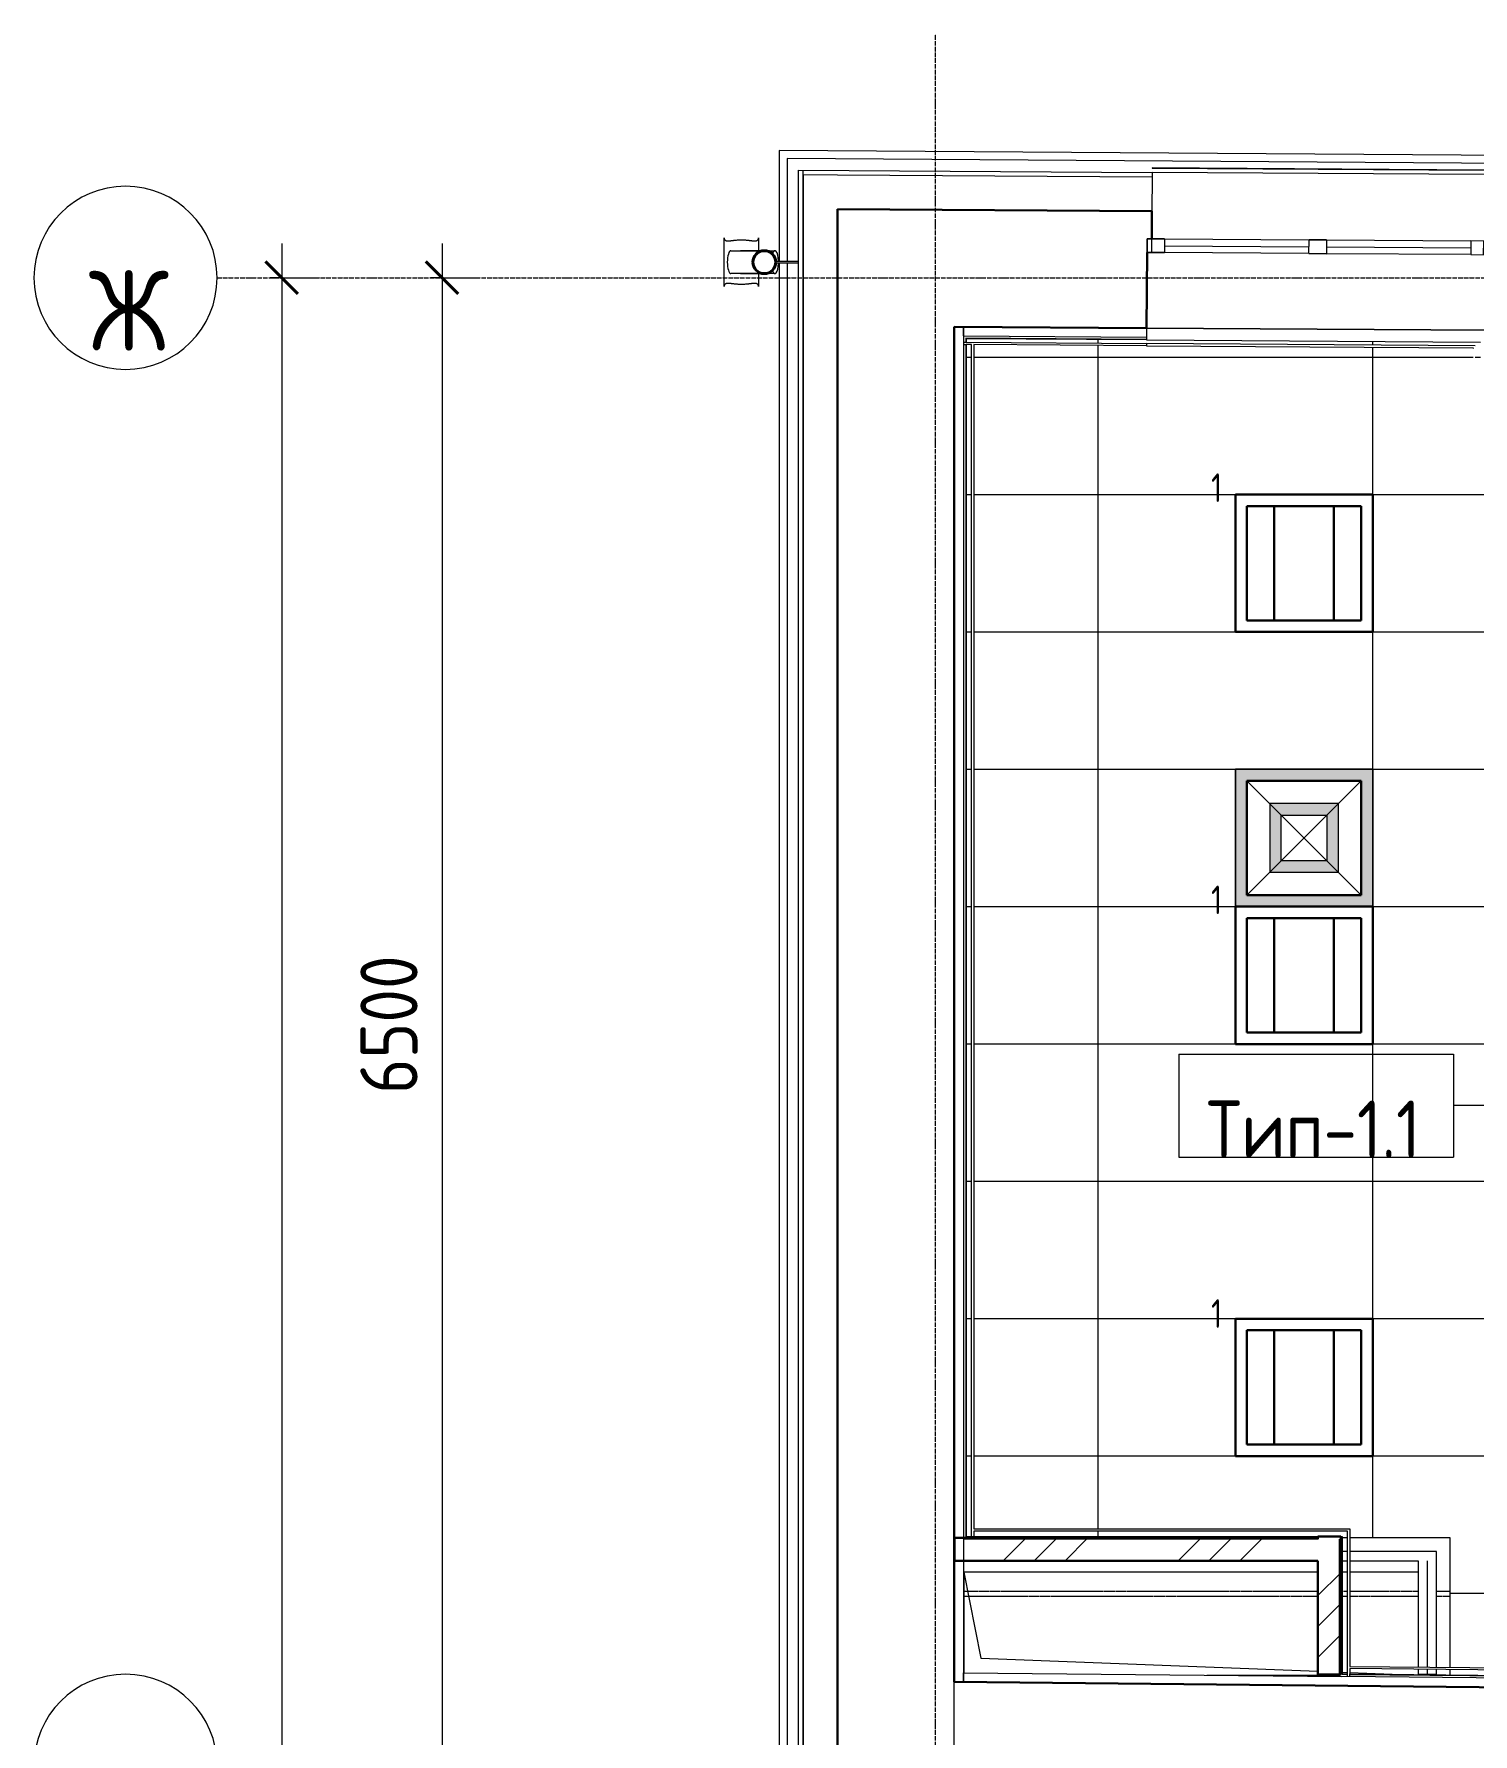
# Model space of a CAD drawing. Header units: millimetres. Extents: x -10438 to 68527, y -5058 to 44223.
# Drawn here: x -10438 to -4152, y 36684 to 44110 of the extents above; entities that cross this region are included whole.
import ezdxf

# ---------------------------------------------------------------- set-up
doc = ezdxf.new("R2010")
doc.units = ezdxf.units.MM
doc.linetypes.add('ADSK_Линия сетки', pattern=[25, 20, -2.5, 0, -2.5])
doc.linetypes.add('ADSK_Штрих_ш3 п1_5', pattern=[4.5, 3, -1.5])
for name, color, linetype, lineweight in [('_ Окна', 7, 'Continuous', 9), ('Аннотация', 7, 'Continuous', 20), ('Каркас', 7, 'Continuous', 18), ('Марки', 7, 'Continuous', 20), ('Обобщенные модели', 7, 'Continuous', 18), ('Окна', 7, 'Continuous', 9), ('Оси', 7, 'Continuous', 9), ('Потолки', 7, 'Continuous', 9), ('Потолки штриховка', 7, 'Continuous', 9), ('Размеры', 7, 'Continuous', 9), ('Размеры-100', 7, 'Continuous', 9), ('Стены внутренние', 7, 'Continuous', 18), ('Стены наружные', 7, 'Continuous', 18), ('Стены несущие', 7, 'Continuous', 30), ('Стены отделка', 7, 'Continuous', 30), ('Стены штриховка', 7, 'Continuous', 9), ('Узлы', 7, 'Continuous', 18)]:
    doc.layers.add(name, color=color, linetype=linetype, lineweight=lineweight)
doc.layers.add('Линии', color=7, linetype='Continuous', lineweight=9, true_color=0x00a600)
doc.styles.add('GOST Common', font='GOST_Common.ttf', dxfattribs={"width": 0.9, "height": 350})
doc.styles.add('GOST Common_2', font='GOST_Common.ttf', dxfattribs={"width": 0.9, "height": 250})
doc.styles.add('GOST Common_4', font='GOST_Common.ttf', dxfattribs={"width": 0.8, "height": 350})
doc.styles.add('GOST Common_B', font='', dxfattribs={"width": 0.9, "height": 250})
doc.styles.get('GOST Common_B').set_extended_font_data('GOST Common', bold=True)
doc.dimstyles.new('ADSK_Основной_2_5_мм_Оси', dxfattribs={"dimscale": 304.8, "dimtxt": 251.428749, "dimasz": 0.463911, "dimexe": 0.492126, "dimexo": 0.492126, "dimgap": 0.098425, "dimtad": 1, "dimrnd": 0.01, "dimdsep": 46, "dimtxsty": 'GOST Common_2', "dimblk1": 'OBLIQUE', "dimblk2": 'OBLIQUE', "dimsah": 1, "dimcen": 0.09, "dimdle": 0.492126, "dimazin": 2, "dimtfac": 1, "dimtdec": 4, "dimtix": 1, "dimtmove": 0, "dimatfit": 3, "dimfxl": 1, "dimtvp": 1, "dimtolj": 1, "dimtzin": 0, "dimlwd": 20, "dimlwe": 20, "dimarcsym": 2})
pattern_1 = [(45, (0, 0), (-381.661, 381.661), []), (45, (134.94, 0), (0, 763.322), []), (45, (-134.94, 0), (0, 763.322), [])]

# ---------------------------------------------------------------- blocks, each defined once
blk = doc.blocks.new('Водосток - Тип 1 _карниз больше 490мм_-5209103-План потолков 3-го этажа')
at = {"layer": 'Обобщенные модели'}
for p, q in [((18.8, 335), (24.9, 335)), ((75, 184.9), (75, 306.2)), ((75, 263.6), (75, 306.2)), ((175, 306.2), (175, 184.4)), ((175, 306.2), (175, 263.6)), ((225.1, 335), (231.2, 335)), ((24.9, 185), (18.8, 185)), ((75, 173), (75, 183.5)), ((175, 177.5), (175, 173)), ((231.2, 185), (225.1, 185)), ((75, 113.8), (75, 147)), ((75, 113.8), (75, 147)), ((120, 10), (120, 109.1)), ((130, 109.1), (130, 10)), ((175, 147), (175, 113.8)), ((175, 147), (175, 113.8))]:
    blk.add_line(p, q, dxfattribs=at)
at = {"layer": 'Обобщенные модели', "flags": 128}
for points in [[(75, 263.6), (75, 258), (75, 252.4), (75, 246.9), (75, 241.5), (75, 236.2), (75, 231.1), (75, 226), (75, 221.1), (75, 216.4), (75, 211.8), (75, 207.3), (75, 203), (75, 198.9), (75, 194.9), (75, 191.2), (75, 187.6), (75, 184.3), (75, 181.1), (75, 178.1), (75, 175.4), (75, 173)], [(75, 183.8), (75, 188.9), (75, 194), (75, 198.9), (75, 203.6), (75, 208.2), (75, 212.7), (75, 217), (75, 221.1), (75, 225.1), (75, 228.8), (75, 232.4), (75, 235.7), (75, 238.9), (75, 241.9), (75, 244.6), (75, 247.2), (75, 249.5), (75, 251.6), (75, 253.4), (75, 255.1), (75, 256.5), (75, 257.7), (75, 258.6), (75, 259.3), (75, 259.8), (75, 260)], [(175, 173), (175, 174.3), (175, 177), (175, 179.8), (175, 182.9), (175, 186.2), (175, 189.7), (175, 193.4), (175, 197.2), (175, 201.3), (175, 205.5), (175, 209.9), (175, 214.4), (175, 219.1), (175, 224), (175, 229), (175, 234.1), (175, 239.3), (175, 244.6), (175, 250.1), (175, 255.6), (175, 261.3), (175, 263.6)], [(175, 259.9), (175, 259.5), (175, 258.9), (175, 258.1), (175, 257), (175, 255.7), (175, 254.2), (175, 252.4), (175, 250.4), (175, 248.2), (175, 245.7), (175, 243), (175, 240.2), (175, 237.1), (175, 233.8), (175, 230.3), (175, 226.6), (175, 222.8), (175, 218.7), (175, 214.5), (175, 210.1), (175, 205.6), (175, 200.9), (175, 196), (175, 191), (175, 185.9), (175, 184.1)], [(75, 173.1), (75, 178.5), (75, 183.5)], [(175, 177.5), (175, 175.4), (175, 173)]]:
    blk.add_lwpolyline(points, dxfattribs=at)
at = {"layer": 'Обобщенные модели'}
for start, end in [(90, 270), (270, 90)]:
    blk.add_arc((125, 160), 52, start, end, dxfattribs=at)
at = {"layer": 'Обобщенные модели', "lineweight": 40}
for start, end in [(90, 270), (270, 90)]:
    blk.add_arc((125, 160), 50, start, end, dxfattribs=at)
at = {"layer": 'Обобщенные модели'}
for centre, major_axis, start_param, end_param in [((125, 306.2), (-50, 0), 4.712389, 6.283185), ((125, 306.2), (-50, 0), 4.712389, 6.283185), ((125, 306.2), (-50, 0), 3.141593, 4.712389), ((125, 306.2), (-50, 0), 3.141593, 4.712389), ((125, 113.8), (50, 0), 2.395226, 4.614684), ((125, 113.8), (50, 0), 2.395226, 4.614684), ((125, 113.8), (50, 0), 4.80927, 7.029552), ((125, 113.8), (50, 0), 4.80927, 7.029552)]:
    blk.add_ellipse(centre, major_axis=major_axis, ratio=0.309017, start_param=start_param, end_param=end_param, dxfattribs=at)
for points, knots in [([(18.8, 185), (21.1, 185), (25.1, 185.7), (28.9, 188.6), (30.8, 192.1), (31.6, 194.9), (32, 197.4), (32.1, 199.4), (32.2, 201.5), (32.2, 203.8), (32.1, 206.2), (31.9, 208.7), (31.6, 211.4), (31.3, 214.1), (31, 217), (30.6, 219.9), (30.2, 222.9), (29.8, 226), (29.4, 229.2), (29, 232.4), (28.7, 235.7), (28.3, 240.2), (27.8, 245.9), (27.4, 255.3), (27.4, 264.8), (27.8, 274.1), (28.3, 279.8), (28.7, 284.3), (29, 287.6), (29.4, 290.8), (29.8, 294), (30.2, 297.1), (30.6, 300.1), (31, 303.1), (31.3, 305.9), (31.6, 308.6), (31.9, 311.3), (32.1, 313.8), (32.2, 316.2), (32.2, 318.5), (32.1, 320.6), (32, 322.7), (31.6, 325.1), (30.8, 327.9), (28.9, 331.5), (25.1, 334.3), (21.1, 335), (18.8, 335)], [-1, -1, -1, -1, -0.941176, -0.882353, -0.852941, -0.823529, -0.808824, -0.794118, -0.779412, -0.764706, -0.75, -0.735294, -0.720588, -0.705882, -0.691176, -0.676471, -0.661765, -0.647059, -0.632353, -0.617647, -0.602941, -0.588235, -0.558824, -0.529412, -0.470588, -0.441176, -0.411765, -0.397059, -0.382353, -0.367647, -0.352941, -0.338235, -0.323529, -0.308824, -0.294118, -0.279412, -0.264706, -0.25, -0.235294, -0.220588, -0.205882, -0.191176, -0.176471, -0.147059, -0.117647, -0.058824, 0, 0, 0, 0]), ([(18.8, 335), (22.1, 335), (28.9, 335), (39.4, 335), (48.4, 335), (56, 335), (60.8, 335), (64.9, 335), (67.9, 335), (71, 335), (74.3, 335), (77.6, 335), (81, 335), (83.9, 335), (86.4, 335), (88.2, 335), (90.2, 335), (92.8, 335), (96.1, 335), (99.6, 335), (102.5, 335), (104.8, 335), (107.1, 335), (110.3, 335), (116, 335), (121.3, 335), (125, 335)], [-1, -1, -1, -1, -0.875, -0.75, -0.625, -0.5625, -0.5, -0.46875, -0.4375, -0.40625, -0.375, -0.34375, -0.3125, -0.28125, -0.265625, -0.25, -0.234375, -0.21875, -0.1875, -0.15625, -0.140625, -0.125, -0.109375, -0.09375, -0.0625, 0, 0, 0, 0]), ([(125, 335), (128.7, 335), (134, 335), (139.7, 335), (142.9, 335), (145.2, 335), (147.5, 335), (150.4, 335), (153.9, 335), (157.2, 335), (159.8, 335), (161.8, 335), (163.6, 335), (166.1, 335), (169, 335), (172.4, 335), (175.7, 335), (179, 335), (182.1, 335), (185.1, 335), (189.2, 335), (194, 335), (201.6, 335), (210.6, 335), (221.1, 335), (227.9, 335), (231.2, 335)], [-1, -1, -1, -1, -0.9375, -0.90625, -0.890625, -0.875, -0.859375, -0.84375, -0.8125, -0.78125, -0.765625, -0.75, -0.734375, -0.71875, -0.6875, -0.65625, -0.625, -0.59375, -0.5625, -0.53125, -0.5, -0.4375, -0.375, -0.25, -0.125, 0, 0, 0, 0]), ([(231.2, 335), (228.9, 335), (224.9, 334.3), (221.1, 331.4), (219.2, 327.9), (218.4, 325.1), (218, 322.6), (217.9, 320.6), (217.8, 318.5), (217.8, 316.2), (217.9, 313.8), (218.1, 311.3), (218.4, 308.6), (218.7, 305.9), (219, 303), (219.4, 300.1), (219.8, 297.1), (220.2, 294), (220.6, 290.8), (221, 287.6), (221.3, 284.3), (221.7, 279.8), (222.2, 274.1), (222.6, 264.7), (222.6, 255.2), (222.2, 245.9), (221.7, 240.2), (221.3, 235.7), (221, 232.4), (220.6, 229.2), (220.2, 226), (219.8, 222.9), (219.4, 219.9), (219, 216.9), (218.7, 214.1), (218.4, 211.4), (218.1, 208.7), (217.9, 206.2), (217.8, 203.8), (217.8, 201.5), (217.9, 199.4), (218, 197.3), (218.4, 194.9), (219.2, 192.1), (221.1, 188.5), (224.9, 185.7), (228.9, 185), (231.2, 185)], [-1, -1, -1, -1, -0.941176, -0.882353, -0.852941, -0.823529, -0.808824, -0.794118, -0.779412, -0.764706, -0.75, -0.735294, -0.720588, -0.705882, -0.691176, -0.676471, -0.661765, -0.647059, -0.632353, -0.617647, -0.602941, -0.588235, -0.558824, -0.529412, -0.470588, -0.441176, -0.411765, -0.397059, -0.382353, -0.367647, -0.352941, -0.338235, -0.323529, -0.308824, -0.294118, -0.279412, -0.264706, -0.25, -0.235294, -0.220588, -0.205882, -0.191176, -0.176471, -0.147059, -0.117647, -0.058824, 0, 0, 0, 0]), ([(74.3, 185), (73.2, 185), (71, 185), (67.9, 185), (64.9, 185), (60.8, 185), (56, 185), (48.4, 185), (39.4, 185), (28.9, 185), (22.1, 185), (18.8, 185)], [-0.625, -0.625, -0.625, -0.625, -0.59375, -0.5625, -0.53125, -0.5, -0.4375, -0.375, -0.25, -0.125, 0, 0, 0, 0]), ([(231.2, 185), (227.9, 185), (221.1, 185), (210.6, 185), (201.6, 185), (194, 185), (189.2, 185), (185.1, 185), (182.1, 185), (179, 185), (176.8, 185), (175.7, 185)], [-1, -1, -1, -1, -0.875, -0.75, -0.625, -0.5625, -0.5, -0.46875, -0.4375, -0.40625, -0.375, -0.375, -0.375, -0.375])]:
    blk.add_open_spline(points, degree=3, knots=knots, dxfattribs=at)
blk = doc.blocks.new('окна_rehau_двупольное_2_фрамуги - 1490х2400 и 2410 _нов_ ок8-2177784-План потолков 3-го этажа')
at = {"layer": '_ Окна', "lineweight": 18}
for p, q in [((-745, 75), (-745, 135)), ((-745, 135), (-669, 135)), ((-669, 75), (-745, 75)), ((-669, 135), (-669, 75)), ((-38, 75), (-38, 135)), ((-38, 135), (38, 135)), ((38, 75), (-38, 75)), ((38, 135), (38, 75)), ((669, 135), (669, 75)), ((745, 135), (669, 135)), ((669, 75), (745, 75)), ((745, 75), (745, 135))]:
    blk.add_line(p, q, dxfattribs=at)
at = {"layer": '_ Окна'}
for p, q in [((-725, 75), (-725, 135)), ((-669, 105), (-38, 105)), ((38, 105), (669, 105)), ((725, 75), (725, 135))]:
    blk.add_line(p, q, dxfattribs=at)
at = {"layer": 'Окна'}
for p, q in [((-745, 135), (-745, 75)), ((-669, 135), (-745, 135)), ((-745, 75), (-669, 75)), ((-669, 135), (-38, 135)), ((-38, 75), (-669, 75)), ((38, 135), (-38, 135)), ((-38, 75), (38, 75)), ((38, 135), (669, 135)), ((669, 75), (38, 75)), ((745, 135), (669, 135)), ((669, 75), (745, 75)), ((745, 75), (745, 135))]:
    blk.add_line(p, q, dxfattribs=at)
blk = doc.blocks.new('GM_Отверстие прямоугольное _в плите_ - Отверстие-6226537-План потолков 3-го этажа')
at = {"layer": 'Обобщенные модели'}
for p, q in [((547, 225), (-1000, 225)), ((-1000, 225), (-1000, -214.4)), ((-1000, 225), (-925, -150)), ((676, 225), (653, 225)), ((985, 225), (686, 225)), ((-1000, 120.6), (-1000, 140.6)), ((-925, -150), (547, -207.4)), ((653, -211.5), (676, -212.4)), ((686, -212.8), (908.7, -221.4)), ((61.5, -225), (641, -225))]:
    blk.add_line(p, q, dxfattribs=at)
blk = doc.blocks.new('Ось сетки - Круг_Ø8 мм-8258-План потолков 3-го этажа')
at = {"layer": 'Оси', "lineweight": 20}
for start, end in [(360, 180), (180, 360)]:
    blk.add_arc((0, 0), 4, start, end, dxfattribs=at)
blk = doc.blocks.new('DIMBLOCK1-План потолков 3-го этажа')
at = {"layer": 'Размеры-100', "lineweight": 20, "transparency": 16777216}
for p, q in [((-8655.8, 43195), (-8655.8, 36545)), ((-8655.8, 43045), (-8705.8, 43045)), ((-8655.8, 43045), (-8505.8, 43045)), ((-8655.8, 36545), (-8705.8, 36545)), ((-8655.8, 36545), (-8505.8, 36545))]:
    blk.add_line(p, q, dxfattribs=at)
at = {"layer": 'Размеры-100', "lineweight": 40, "transparency": 16777216}
for p, q in [((-8655.8, 43045), (-8726.5, 43115.7)), ((-8655.8, 43045), (-8585.1, 42974.3)), ((-8655.8, 36545), (-8726.5, 36615.7)), ((-8655.8, 36545), (-8585.1, 36474.3))]:
    blk.add_line(p, q, dxfattribs=at)
at = {"layer": 'Размеры-100', "color": 0, "lineweight": 20, "transparency": 16777216, "insert": (-9012.5, 39479.6), "char_height": 250, "width": 756.843, "attachment_point": 1, "rotation": 90, "line_spacing_factor": 1.022761, "style": 'GOST Common_2'}
blk.add_mtext('6500', dxfattribs=at)
blk = doc.blocks.new('_Oblique')
at = {"color": 0, "linetype": 'ByBlock', "lineweight": -2}
blk.add_line((-0.5, -0.5), (0.5, 0.5), dxfattribs=at)
blk = doc.blocks.new('DIMBLOCK6-План потолков 3-го этажа')
at = {"layer": 'Размеры-100', "lineweight": 20, "transparency": 16777216}
for p, q in [((-9355.8, 43195), (-9355.8, -155)), ((-9355.8, 43045), (-9405.8, 43045)), ((-9355.8, 43045), (-9205.8, 43045)), ((-9355.8, -5), (-9405.8, -5)), ((-9355.8, -5), (-9205.8, -5))]:
    blk.add_line(p, q, dxfattribs=at)
at = {"layer": 'Размеры-100', "lineweight": 40, "transparency": 16777216}
for p, q in [((-9355.8, 43045), (-9426.5, 43115.7)), ((-9355.8, 43045), (-9285.1, 42974.3)), ((-9355.8, -5), (-9426.5, 65.7)), ((-9355.8, -5), (-9285.1, -75.7))]:
    blk.add_line(p, q, dxfattribs=at)
at = {"layer": 'Размеры-100', "color": 0, "lineweight": 20, "transparency": 16777216, "insert": (-9712.5, 21115.2), "char_height": 250, "width": 971.623, "attachment_point": 1, "rotation": 90, "line_spacing_factor": 1.022761, "style": 'GOST Common_2'}
blk.add_mtext('43050', dxfattribs=at)
blk = doc.blocks.new('ADSK_Марка_Потолок - ADSK_Марка и Смещение от уровня-155896-План потолков 3-го этажа')
at = {"layer": 'Марки'}
for p, q in [((-6, 4.5), (-6, 0)), ((-6, 4.5), (6, 4.5)), ((6, 4.5), (6, 0)), ((-6, 0), (6, 0))]:
    blk.add_line(p, q, dxfattribs=at)

msp = doc.modelspace()

# ---------------------------------------------------------------- hatches: boundary and pattern name
at = {"layer": 'Потолки штриховка', "lineweight": 18}
h = msp.add_hatch(dxfattribs=at)
h.set_pattern_fill('FP_13', color=256, style=0, pattern_type=2)
h.set_pattern_definition([(0, (-2190, 39698), (0, -600), []), (270, (-2190, 39698), (-1200, -7e-14), [])])
h.paths.add_polyline_path([(2672.568, 37274.273), (2674.579, 37272.273), (2674.401, 37274.273)])
h.paths.add_polyline_path([(2395.765, 36875.811), (2395.765, 37274.982), (2672.568, 37274.273), (2672.401, 37297.273), (2387.765, 37297.273), (2387.765, 37307.273), (2639.4, 37307.273), (2612.903, 42510.38), (1870.708, 42510.38), (1870.708, 42695.535), (-175, 42709.295), (-175, 36934.428), (2382.765, 36908.942), (2382.765, 37282.273), (2392.765, 37282.273), (2392.765, 36883.891), (2382.765, 36883.891), (2382.498, 36898.944), (-175, 36924.428), (-175, 36901.426), (2395.325, 36875.815)])
h.paths.add_polyline_path([(-457.109, 36904.237), (-457.109, 36927.239), (-3267.109, 36955.238), (-3267.109, 36932.237), (-1050.043, 36910.146)])
h.paths.add_polyline_path([(-3497.109, 36934.529), (-3497.109, 36957.53), (-4251.225, 36965.044), (-4251.225, 36942.043), (-3511.93, 36934.676)])
h.paths.add_polyline_path([(-457.109, 36937.239), (-457.109, 42711.193), (-2513.156, 42725.022), (-2513.156, 42510.38), (-3267.109, 42510.38), (-3267.109, 36965.239), (-1050.043, 36943.147)])
h.paths.add_polyline_path([(-3497.109, 36967.53), (-3497.109, 42510.38), (-4151.697, 42510.38), (-4151.697, 42738.424), (-6332.788, 42753.094), (-6332.788, 37579.64), (-4690.225, 37579.64), (-4690.225, 37540.64), (-4251.225, 37540.64), (-4251.225, 36975.044), (-3552.688, 36968.084)])
h.paths.add_polyline_path([(2645.786, 42543.38), (2647.725, 42545.38), (2645.776, 42545.38)])
h.paths.add_polyline_path([(2672.401, 37307.273), (2645.776, 42543.38), (1905.708, 42543.38), (1905.708, 42545.38), (1903.708, 42545.38), (1903.708, 42723.314), (-175, 42737.296), (-175, 42719.295), (1880.708, 42705.468), (1880.708, 42520.38), (2622.903, 42520.38), (2649.4, 37307.273), (2656.682, 37307.273)])
h.paths.add_polyline_path([(-4723.225, 37540.64), (-4700.225, 37540.64), (-4700.225, 37569.64), (-6332.788, 37569.64), (-6332.788, 37546.64), (-4725.225, 37546.64), (-4725.225, 37544.64), (-4723.225, 37544.52)])
h.paths.add_polyline_path([(-6365.788, 37546.64), (-6342.788, 37546.64), (-6342.788, 42753.161), (-6365.788, 42753.094), (-6365.788, 37567.136)])
h.paths.add_polyline_path([(-6367.788, 37544.64), (-6365.788, 37544.64), (-6365.788, 37546.64)])
h.paths.add_polyline_path([(-3497.109, 42520.38), (-3497.109, 42543.38), (-4116.697, 42543.38), (-4116.697, 42545.38), (-4118.697, 42545.382), (-4118.697, 42763.822), (-6365.788, 42778.937), (-6365.788, 42763.316), (-4141.697, 42748.356), (-4141.697, 42520.38), (-3502.372, 42520.38)])
h.paths.add_polyline_path([(-2562.559, 42520.38), (-2523.156, 42520.38), (-2523.156, 42735.09), (-457.109, 42721.193), (-457.109, 42739.194), (-2546.156, 42753.245), (-2546.156, 42545.38), (-2548.156, 42545.38), (-2548.156, 42543.38), (-3267.109, 42543.38), (-3267.109, 42520.38)])
h.paths.add_polyline_path([(-2555.999, 42753.311), (-2556.918, 42755.317), (-2558.156, 42755.311), (-2558.156, 42753.326), (-2556.649, 42753.316)])
h.paths.add_polyline_path([(-6365.788, 42778.937), (-6367.788, 42780.95), (-6367.788, 42778.95)])
at = {"layer": 'Стены внутренние', "lineweight": 9}
h = msp.add_hatch(dxfattribs=at)
h.set_pattern_fill('FP_1', color=256, style=0, pattern_type=2)
h.set_pattern_definition(pattern_1)
h.paths.add_polyline_path([(-6377.788, 37440.64), (-4829.225, 37440.64), (-4829.225, 37534.64), (-6332.788, 37540.64), (-6337.794, 37534.64), (-6365.788, 37534.64), (-6365.788, 37540.64), (-6371.788, 37540.64), (-6377.788, 37534.64), (-6377.788, 37444.058)])
h = msp.add_hatch(dxfattribs=at)
h.set_pattern_fill('FP_1', color=256, style=0, pattern_type=2)
h.set_pattern_definition(pattern_1)
h.paths.add_polyline_path([(-4829.225, 36944.243), (-4729.225, 36944.243), (-4729.225, 37546.64), (-4829.225, 37546.64), (-4829.225, 36951.227)])
at = {"layer": 'Узлы', "true_color": 0x939393}
h = msp.add_hatch(color=252, dxfattribs=at)
h.paths.add_polyline_path([(-5140, 40298.011), (-4590, 40298.011), (-4590, 40898.011), (-5190, 40898.011), (-5190, 40298.011)])
h.paths.add_polyline_path([(-5140, 40348.011), (-5140, 40848.011), (-4640, 40848.011), (-4640, 40348.011), (-5106.377, 40348.011)])
h.paths.add_polyline_path([(-5040, 40448.011), (-4740, 40448.011), (-4740, 40748.011), (-5040, 40748.011), (-5040, 40486.747)])
h.paths.add_polyline_path([(-4990, 40498.011), (-4990, 40698.011), (-4790, 40698.011), (-4790, 40498.011)])

# ---------------------------------------------------------------- linework, layer by layer
at = {"layer": 'Каркас', "color": 8, "linetype": 'ADSK_Штрих_ш3 п1_5', "lineweight": 9, "true_color": 0x808080}
for p, q in [((-4829.225, 37306.289), (-6377.788, 37306.289)), ((-6377.788, 37286.289), (-4829.225, 37286.289)), ((-4700.225, 37306.289), (-4723.225, 37306.289)), ((-4723.225, 37286.289), (-4700.225, 37286.289)), ((-4391.225, 37306.289), (-4690.225, 37306.289)), ((-4690.225, 37286.289), (-4391.225, 37286.289)), ((-4251.225, 37306.289), (-4311.225, 37306.289)), ((-4311.225, 37286.289), (-4251.225, 37286.289))]:
    msp.add_line(p, q, dxfattribs=at)
at = {"layer": 'Линии', "color": 5, "lineweight": 30, "true_color": 0x0000ff}
for p, q in [((-5190, 42098.011), (-4590, 42098.011)), ((-5190, 41498.011), (-5190, 42098.011)), ((-4640, 42048.011), (-5140, 42048.011)), ((-5140, 42048.011), (-5140, 41548.011)), ((-5020, 42048.011), (-5020, 41548.011)), ((-4760, 42048.011), (-4760, 41548.011)), ((-4640, 41548.011), (-4640, 42048.011)), ((-4590, 42098.011), (-4590, 41498.011)), ((-5140, 41548.011), (-4640, 41548.011)), ((-4590, 41498.011), (-5190, 41498.011)), ((-4640, 40848.011), (-5140, 40848.011)), ((-5140, 40848.011), (-5140, 40348.011)), ((-4640, 40348.011), (-4640, 40848.011)), ((-5140, 40348.011), (-4640, 40348.011)), ((-5190, 38498.011), (-4590, 38498.011)), ((-5190, 37898.011), (-5190, 38498.011)), ((-4590, 38498.011), (-4590, 37898.011)), ((-4640, 38448.011), (-5140, 38448.011)), ((-5140, 38448.011), (-5140, 37948.011)), ((-5020, 38448.011), (-5020, 37948.011)), ((-4760, 38448.011), (-4760, 37948.011)), ((-4640, 37948.011), (-4640, 38448.011)), ((-5140, 37948.011), (-4640, 37948.011)), ((-4590, 37898.011), (-5190, 37898.011))]:
    msp.add_line(p, q, dxfattribs=at)
at = {"layer": 'Линии', "color": 7, "lineweight": 18}
for p, q in [((-5190, 40898.011), (-4590, 40898.011)), ((-5190, 40298.011), (-5190, 40898.011)), ((-5140, 40848.011), (-4640, 40348.011)), ((-4640, 40848.011), (-5140, 40348.011)), ((-4590, 40898.011), (-4590, 40298.011)), ((-4590, 40298.011), (-5190, 40298.011))]:
    msp.add_line(p, q, dxfattribs=at)
at = {"layer": 'Линии', "color": 7}
for p, q in [((-4590, 40898.011), (-5190, 40898.011)), ((-5190, 40898.011), (-5190, 40298.011)), ((-5140, 40348.011), (-5140, 40848.011)), ((-5140, 40848.011), (-4640, 40848.011)), ((-4640, 40848.011), (-4640, 40348.011)), ((-4590, 40298.011), (-4590, 40898.011)), ((-5040, 40748.011), (-5040, 40448.011)), ((-4740, 40748.011), (-5040, 40748.011)), ((-4990, 40698.011), (-4790, 40698.011)), ((-4990, 40498.011), (-4990, 40698.011)), ((-4790, 40698.011), (-4790, 40498.011)), ((-4740, 40448.011), (-4740, 40748.011)), ((-4790, 40498.011), (-4990, 40498.011)), ((-5040, 40448.011), (-4740, 40448.011)), ((-4640, 40348.011), (-5140, 40348.011)), ((-5190, 40298.011), (-4590, 40298.011))]:
    msp.add_line(p, q, dxfattribs=at)
at = {"layer": 'Линии', "color": 1, "lineweight": 30, "true_color": 0xff0000}
for p, q in [((-5190, 40298.011), (-4590, 40298.011)), ((-5190, 39698.011), (-5190, 40298.011)), ((-4590, 40298.011), (-4590, 39698.011)), ((-4640, 40248.011), (-5140, 40248.011)), ((-5140, 40248.011), (-5140, 39748.011)), ((-5020, 40248.011), (-5020, 39748.011)), ((-4760, 40248.011), (-4760, 39748.011)), ((-4640, 39748.011), (-4640, 40248.011)), ((-5140, 39748.011), (-4640, 39748.011)), ((-4590, 39698.011), (-5190, 39698.011))]:
    msp.add_line(p, q, dxfattribs=at)
at = {"layer": 'Марки'}
msp.add_line((-4103.743, 39428.916), (-4237.504, 39428.916), dxfattribs=at)
at = {"layer": 'Оси', "linetype": 'ADSK_Линия сетки'}
for p, q in [((-6500.435, -4258.205), (-6500.435, 44110.064)), ((-9638.275, 43045), (56004.853, 43045))]:
    msp.add_line(p, q, dxfattribs=at)
at = {"layer": 'Потолки'}
for p, q in [((-4700.225, 37540.64), (-4723.225, 37540.64)), ((-4251.225, 37540.64), (-4690.225, 37540.64)), ((-4251.225, 36975.044), (-4251.225, 37540.64)), ((-4251.225, 36942.043), (-4251.225, 36965.044))]:
    msp.add_line(p, q, dxfattribs=at)
at = {"layer": 'Стены внутренние'}
for p, q in [((-5577.583, 42825.644), (-4087.616, 42815.638)), ((-4087.616, 42815.614), (-5577.583, 42825.636)), ((-5578.104, 42748.018), (-4151.697, 42738.424)), ((-4141.697, 42748.356), (-5578.037, 42758.018)), ((-4151.697, 42738.424), (-4151.697, 42736.066)), ((-4700.225, 37480.64), (-4723.225, 37480.64)), ((-4723.225, 37440.64), (-4700.225, 37440.64)), ((-4311.225, 37480.64), (-4690.225, 37480.64)), ((-4690.225, 37440.64), (-4391.225, 37440.64)), ((-4391.225, 37440.64), (-4391.225, 36976.439)), ((-4351.225, 37440.64), (-4351.225, 36976.041)), ((-4311.225, 36975.642), (-4311.225, 37480.64)), ((-4391.225, 36966.439), (-4391.225, 36944.243)), ((-4311.225, 36944.243), (-4391.225, 36944.243)), ((-4351.225, 36966.04), (-4351.225, 36944.243)), ((-4311.225, 36944.243), (-4311.225, 36965.642))]:
    msp.add_line(p, q, dxfattribs=at)
at = {"layer": 'Стены наружные'}
for p, q in [((-7182.788, 43601.457), (-7182.788, 43118.209)), ((3498.384, 43529.707), (-7182.788, 43601.457)), ((-7147.788, 43566.206), (-7147.788, 43118.084)), ((3463.55, 43494.941), (-7147.788, 43566.206)), ((-5552.882, 43525.494), (-5552.889, 43524.494)), ((-5552.889, 43524.494), (-4102.921, 43514.756)), ((-4102.915, 43515.756), (-5552.882, 43525.494)), ((-4103.049, 43495.757), (-5553.016, 43505.495)), ((-7182.788, 43108.603), (-7182.788, 32018.209)), ((-7147.788, 43108.603), (-7147.788, 32018.084)), ((-5577.932, 42773.637), (-4118.697, 42763.822))]:
    msp.add_line(p, q, dxfattribs=at)
at = {"layer": 'Стены несущие'}
for p, q in [((-6927.788, 43344.724), (-5554.158, 43335.499)), ((-6927.788, 35478.253), (-6927.788, 43344.724)), ((-5554.158, 43335.499), (-5554.964, 43215.501)), ((-5575.366, 43155.637), (-5577.583, 42825.644)), ((-6927.788, 42834.712), (-6927.788, 35479.253)), ((-5577.583, 42825.644), (-6417.788, 42831.287)), ((-6417.788, 42831.287), (-6417.788, 36911.628)), ((-6416.225, 37440.64), (-6416.225, 37540.64)), ((-6416.225, 37540.64), (-4829.225, 37540.64)), ((-4829.225, 37534.64), (-4829.225, 37546.64)), ((-4829.225, 37546.64), (-4729.225, 37546.64)), ((-4729.225, 37546.64), (-4729.225, 36944.243)), ((-4829.225, 37440.64), (-6416.225, 37440.64)), ((-4829.225, 36944.243), (-4829.225, 37440.64)), ((370.772, 36843.986), (-6417.788, 36911.628)), ((-4729.225, 36944.243), (-4829.225, 36944.243))]:
    msp.add_line(p, q, dxfattribs=at)
at = {"layer": 'Стены отделка', "lineweight": 9}
for p, q in [((-7097.788, 43515.869), (-5553.016, 43505.495)), ((-7097.788, 35478.855), (-7097.788, 43515.869)), ((-7077.788, 43495.735), (-7077.788, 43495.735)), ((-7077.788, 43495.735), (-7077.788, 35478.253)), ((-7077.788, 35478.253), (-7077.788, 43495.735)), ((-7077.788, 43495.735), (-6927.788, 43494.727)), ((-5553.151, 43485.495), (-5554.158, 43335.499)), ((-5553.016, 43505.495), (-5553.151, 43485.495)), ((-6927.788, 43344.724), (-6927.788, 42834.712)), ((-6417.788, 42831.287), (-6377.788, 42831.287)), ((-6377.788, 42831.287), (-6377.788, 36911.628)), ((-6377.787, 42791.018), (-6377.518, 42831.017)), ((-6377.518, 42831.017), (-5577.583, 42825.636)), ((-6365.788, 42778.937), (-6365.788, 42763.316)), ((-5577.932, 42773.637), (-6365.788, 42778.937)), ((-5577.583, 42825.636), (-5577.932, 42773.637)), ((-6365.788, 42763.316), (-5578.037, 42758.018)), ((-6365.788, 42753.316), (-6365.788, 37546.64)), ((-6342.788, 42753.161), (-6365.788, 42753.316)), ((-6342.788, 37540.64), (-6342.788, 42753.161)), ((-6332.788, 42753.094), (-6332.788, 37579.64)), ((-5578.104, 42748.018), (-6332.788, 42753.094)), ((-5578.037, 42758.018), (-5578.104, 42748.018)), ((-6332.788, 37579.64), (-4690.225, 37579.64)), ((-4690.225, 37579.64), (-4690.225, 36979.419)), ((-4829.225, 37534.64), (-6377.788, 37534.64)), ((-6365.788, 37546.64), (-4829.225, 37546.64)), ((-6332.788, 37569.64), (-6332.788, 37540.64)), ((-4700.225, 37569.64), (-6332.788, 37569.64)), ((-4735.225, 36934.865), (-4735.225, 37534.64)), ((-4735.225, 37534.64), (-4729.225, 37534.64)), ((-4729.225, 37546.64), (-4725.225, 37546.64)), ((-4723.225, 37544.64), (-4723.225, 36946.746)), ((-4700.225, 36946.517), (-4700.225, 37569.64)), ((-6377.788, 36911.628), (-6417.788, 36911.628)), ((-6377.674, 36911.229), (-6377.275, 36951.227)), ((-6377.275, 36951.227), (-4725.225, 36934.765)), ((-4723.225, 36946.746), (-4700.225, 36946.517)), ((-4690.225, 36979.419), (371.619, 36928.981)), ((-4690.225, 36969.418), (-4690.225, 36946.417)), ((371.519, 36918.982), (-4690.225, 36969.418)), ((-4690.225, 36946.417), (371.29, 36895.983))]:
    msp.add_line(p, q, dxfattribs=at)
at = {"layer": 'Стены штриховка'}
for p, q in [((-7077.788, 43495.735), (-7077.788, 43515.735)), ((-6927.788, 43494.727), (-5553.151, 43485.495)), ((-5553.151, 43485.495), (-5553.151, 43485.495)), ((-6377.788, 42791.018), (-5577.851, 42785.637)), ((-6367.788, 42780.95), (-6367.788, 42763.33)), ((-5577.918, 42775.637), (-6367.788, 42780.95)), ((-6377.788, 42763.397), (-6365.788, 42763.316)), ((-6377.788, 42753.397), (-6365.788, 42753.316)), ((-6367.788, 42753.329), (-6367.788, 37544.64)), ((-6367.788, 37544.64), (-4829.225, 37544.64)), ((-4729.225, 37544.64), (-4723.225, 37544.64)), ((-4725.225, 37546.64), (-4725.225, 36944.766)), ((-4725.225, 37546.64), (-4723.225, 37546.64)), ((-4723.225, 37546.64), (-4723.225, 37544.64)), ((-6417.788, 36531.61), (-6417.788, 36911.628)), ((-4725.225, 36944.766), (-4700.225, 36944.517)), ((371.17, 36883.984), (-4725.225, 36934.765)), ((-4700.225, 36934.516), (-4700.225, 36946.517)), ((-4690.225, 36934.417), (-4690.225, 36946.417)), ((-4690.225, 36944.417), (371.27, 36893.983))]:
    msp.add_line(p, q, dxfattribs=at)

# ---------------------------------------------------------------- block references
at = {"layer": 'Марки', "xscale": 99.99999999999993, "yscale": 99.99999999999993, "zscale": 99.99999999999993}
msp.add_blockref('ADSK_Марка_Потолок - ADSK_Марка и Смещение от уровня-155896-План потолков 3-го этажа', (-4837.504, 39203.916), dxfattribs=at)
at = {"layer": 'Обобщенные модели', "rotation": 90.00000000000007}
msp.add_blockref('Водосток - Тип 1 _карниз больше 490мм_-5209103-План потолков 3-го этажа', (-7087.788, 42988.433), dxfattribs=at)
at = {"layer": 'Обобщенные модели'}
msp.add_blockref('GM_Отверстие прямоугольное _в плите_ - Отверстие-6226537-План потолков 3-го этажа', (-5376.225, 37165.64), dxfattribs=at)
at = {"layer": 'Окна', "rotation": 359.6152078770644}
msp.add_blockref('окна_rehau_двупольное_2_фрамуги - 1490х2400 и 2410 _нов_ ок8-2177784-План потолков 3-го этажа', (-4830.887, 43075.635), dxfattribs=at)
at = {"layer": 'Оси', "lineweight": 20, "xscale": 99.99999999999993, "yscale": 99.99999999999993, "zscale": 99.99999999999993, "rotation": 269.9999999999994}
for p in [(-10038.275, 43045), (-10038.275, 36545)]:
    msp.add_blockref('Ось сетки - Круг_Ø8 мм-8258-План потолков 3-го этажа', p, dxfattribs=at)

# ---------------------------------------------------------------- texts
at = {"layer": 'Аннотация', "lineweight": 9, "char_height": 125, "width": 175.5, "attachment_point": 5, "line_spacing_factor": 1.022766, "style": 'GOST Common_4'}
for insert in [(-5272.069, 42128.287), (-5272.069, 40327.585), (-5272.069, 38520.369)]:
    msp.add_mtext('\\pt180,360,540,720,900,1080,1260,1440,1620,1800,1980,2160,2340,2520,2700,2880,3060,3240,3420,3600,3780,3960,4140,4320,4500,4680,4860,5040,5220,5400,5580,5760;1 ', dxfattribs=dict(at, insert=insert))
at = {"layer": 'Марки', "lineweight": 9, "insert": (-4848.135, 39326.072), "char_height": 250, "width": 982.8, "attachment_point": 5, "line_spacing_factor": 1.022766, "style": 'GOST Common_B'}
msp.add_mtext('\\pt1143,2286,3429,4572,5715,6858,8001,9144,10287,11430,12573,13716,14859,16002,17145,18288,19431,20574,21717,22860,24003,25146,26289,27432,28575,29718,30861,32004,33147,34290,35433,36576;Тип-1.1', dxfattribs=at)
at = {"layer": 'Оси', "insert": (-10023.797, 42902.149), "char_height": 350, "width": 327.6, "attachment_point": 5, "line_spacing_factor": 1.022766, "style": 'GOST Common'}
msp.add_mtext('\\pt89.999,180.0015,270.0005,359.9995,449.9985,540.001,630,719.999,810.0015,900.0005,989.9995,1079.9985,1170.001,1260,1349.999,1440.0015,1530.0005,1619.9995,1709.9985,1800.001,1890,1979.999,2070.0015,2160.0005,2249.9995,2339.9985,2430.001,2520,2609.999,2700.0015,2790.0005,2879.9995;Ж', dxfattribs=at)

# ---------------------------------------------------------------- dimensions: what is measured, and where the dimension line sits
at = {"layer": 'Размеры', "lineweight": 20}
for base, p1, p2, override, picture, middle in [((-9355.807, -5), (-9255.822, 43045), (-9255.822, -5), {"dimpost": '<>', "dimfxl": 43050}, 'DIMBLOCK6-План потолков 3-го этажа', (-9510.807, 21520)), ((-8655.807, 36545), (-8555.822, 43045), (-8555.822, 36545), {"dimpost": '<>', "dimfxl": 6500}, 'DIMBLOCK1-План потолков 3-го этажа', (-8810.807, 39795))]:
    dim = msp.add_linear_dim(base=base, p1=p1, p2=p2, angle=90, dimstyle='ADSK_Основной_2_5_мм_Оси', override=override, dxfattribs=at)
    dim.commit()
    dim.dimension.update_dxf_attribs({"geometry": picture, "text_midpoint": middle})

doc.saveas('drawing.dxf')
